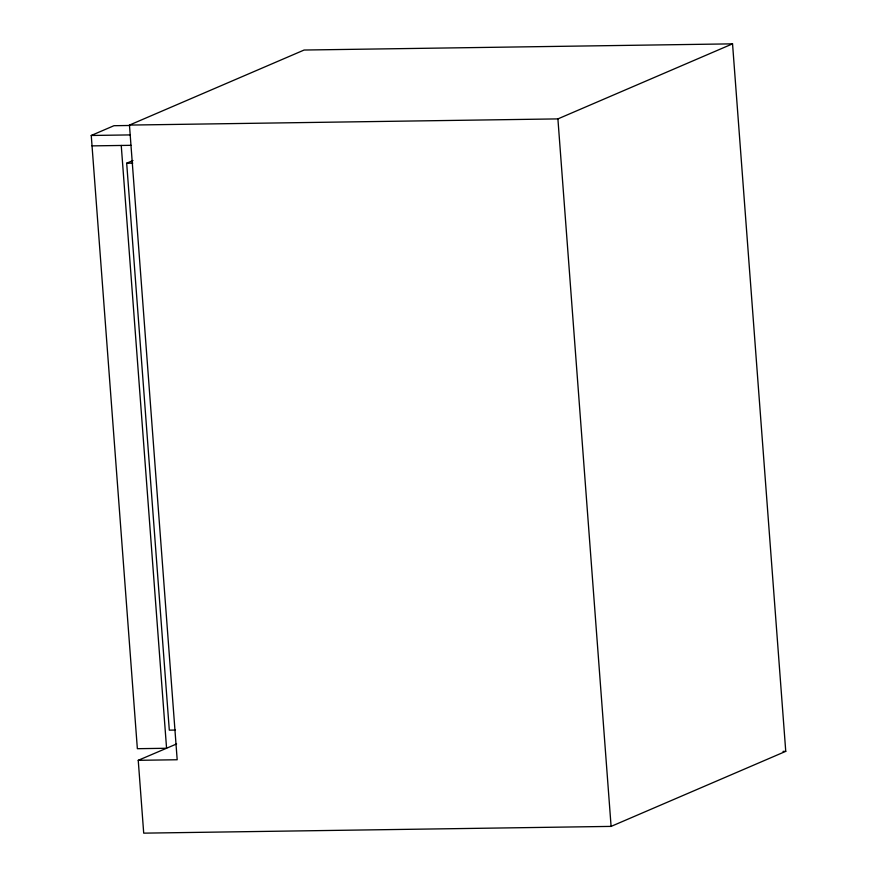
<?xml version="1.0" encoding="UTF-8"?>
<svg xmlns="http://www.w3.org/2000/svg" width="877" height="877" viewBox="0 0 877 877"><rect width="100%" height="100%" fill="white"/><g stroke="black" fill="none" stroke-linecap="round" stroke-linejoin="round"><path stroke-width="1.32" d="M121.245 145.461L166.575 748.267L137.36 748.695L91.252 135.475L113.977 125.707L130.103 125.477M138.237 760.315L177.187 759.756L129.456 125.082L304.111 50.033L732.547 43.85L785.748 751.348L611.094 826.397L143.707 833.15L138.237 760.315L176.628 743.948M175.389 730.059L169.305 730.146L126.683 163.221L132.964 160.524M129.456 125.082L557.904 118.899L732.547 43.85M91.252 135.475L130.202 134.915M92.03 145.878L130.98 145.319M126.683 163.221L132.767 163.133M783.018 751.392L785.748 751.348M557.904 118.899L611.094 826.397"/></g></svg>
